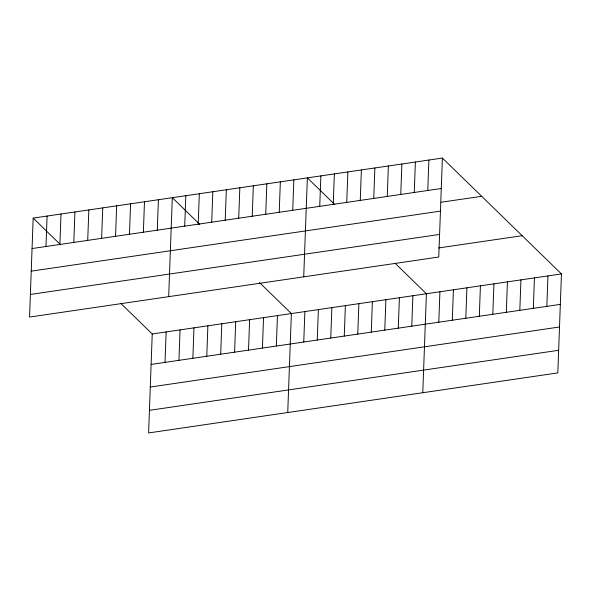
<?xml version="1.0" encoding="UTF-8"?>
<svg xmlns="http://www.w3.org/2000/svg" width="591" height="591" viewBox="0 0 591 591"><rect width="100%" height="100%" fill="white"/><g stroke="black" fill="none" stroke-linecap="round" stroke-linejoin="round"><path stroke-width="0.89" d="M33.177 218.094L29.55 317.064L438.766 257.026L442.393 158.063L33.177 218.094L60.622 244.8M45.972 246.499L47.095 216.055M59.89 244.46L61.006 214.016M73.801 242.421L74.917 211.97M87.719 240.382L88.835 209.931M101.63 238.336L102.745 207.892M115.541 236.297L116.656 205.845M129.459 234.258L130.574 203.806M143.369 232.211L144.485 201.767M121.052 303.626L152.234 333.974L148.607 432.937L557.823 372.906L561.45 273.936L442.393 158.063M157.28 230.172L158.403 199.728M165.029 362.379L166.145 331.928M168.686 296.652L172.313 197.682L199.751 224.388M178.947 360.333L180.063 329.889M184.702 226.146L185.818 195.702M192.858 358.294L193.974 327.85M198.207 224.166L199.322 193.722M206.769 356.255L207.884 325.804M211.711 222.186L212.826 191.743M225.215 220.207L226.331 189.755M220.687 354.216L221.802 323.765M238.72 218.227L239.835 187.775M234.597 352.17L235.713 321.726M252.224 216.247L253.34 185.796M248.508 350.131L249.624 319.679M265.728 214.26L266.844 183.816M262.426 348.092L263.542 317.64M279.233 212.28L280.348 181.836M276.337 346.045L277.452 315.601M292.737 210.3L293.853 179.856M287.736 412.525L291.37 313.562L259.56 282.601M303.722 276.839L307.357 177.869L334.794 204.582M303.752 342.026L304.875 311.575M319.738 206.34L320.861 175.889M317.256 340.047L318.379 309.595M333.243 204.36L334.366 173.909M330.761 338.059L331.876 307.615M346.747 202.373L347.87 171.929M344.265 336.08L345.38 305.636M360.251 200.393L361.374 169.949M357.769 334.1L358.885 303.656M373.756 198.413L374.871 167.97M371.274 332.12L372.389 301.669M387.26 196.434L388.376 165.982M384.778 330.14L385.893 299.689M400.764 194.454L401.88 164.002M398.282 328.16L399.398 297.709M414.269 192.467L415.384 162.023M411.787 326.173L412.902 295.729M427.773 190.487L428.889 160.043M422.779 392.72L426.407 293.749L395.231 263.401M438.795 322.213L439.911 291.769M452.3 320.233L453.415 289.782M465.804 318.254L466.92 287.802M479.308 316.266L480.424 285.822M492.813 314.286L493.928 283.843M506.317 312.307L507.433 281.863M519.821 310.327L520.937 279.875M533.326 308.347L534.441 277.896M546.83 306.367L547.946 275.916M32.062 248.545L441.278 188.507M441.174 202.24L481.687 196.301M31.234 271.158L440.45 211.12M30.377 294.451L439.593 234.42M438.433 247.984L522.163 235.698M152.234 333.974L561.45 273.936M151.119 364.418L560.334 304.38M150.291 387.031L559.507 326.993M149.434 410.331L558.65 350.293"/></g></svg>
